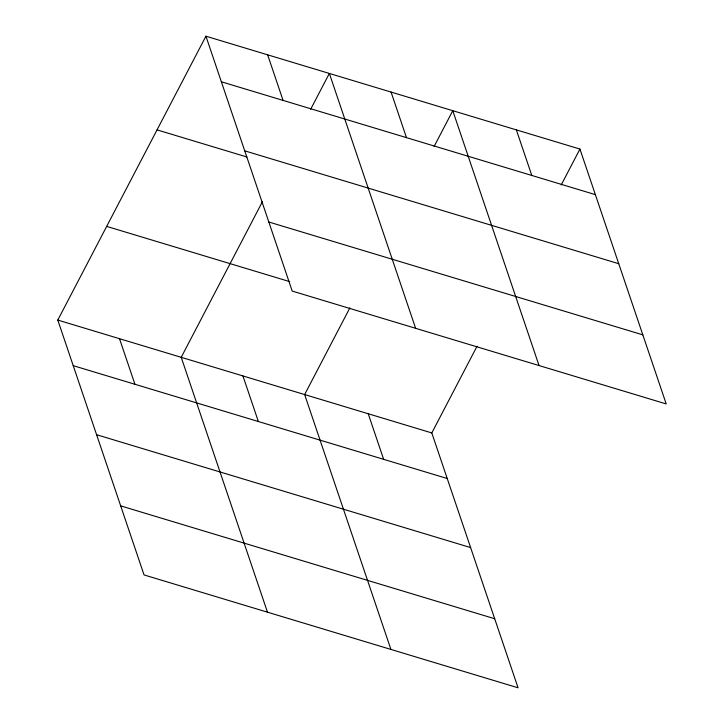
<?xml version="1.0" encoding="UTF-8"?>
<svg xmlns="http://www.w3.org/2000/svg" width="724" height="724" viewBox="0 0 724 724"><rect width="100%" height="100%" fill="white"/><g stroke="black" fill="none" stroke-linecap="round" stroke-linejoin="round"><path stroke-width="1.09" d="M477.044 346.235L431.803 432.934L518.067 687.8L144.058 574.937L57.793 320.071L205.933 36.2L579.942 149.063L666.207 403.929L292.197 291.066L205.933 36.2M262.477 201.589L181.217 357.321L267.482 612.187M310.632 109.324L329.357 73.441L415.621 328.307M349.882 307.863L304.641 394.562L390.906 649.428M434.056 146.565L452.781 110.691L539.045 365.557M561.218 184.937L579.942 149.063M221.354 81.785L595.372 194.638M244.739 150.845L618.749 263.708M157.045 129.877L246.902 156.99M268.821 222.006L642.831 334.859M106.681 226.395L289.645 281.609M57.793 320.071L431.803 432.934M73.224 365.656L447.233 478.519M96.6 434.717L470.609 547.579M120.682 505.877L494.691 618.739M516.357 129.877L531.787 175.452M391.069 92.066L406.49 137.65M267.645 54.825L283.066 100.401M368.217 413.748L383.648 459.333M242.929 375.937L258.359 421.522M119.505 338.696L134.935 384.281"/></g></svg>
